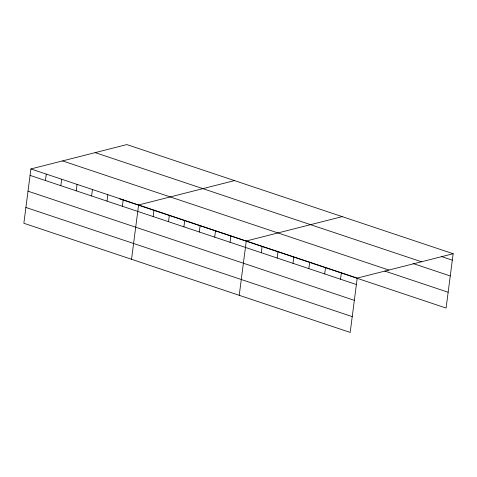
<?xml version="1.0" encoding="UTF-8"?>
<svg xmlns="http://www.w3.org/2000/svg" width="477" height="477" viewBox="0 0 477 477"><rect width="100%" height="100%" fill="white"/><g stroke="black" fill="none" stroke-linecap="round" stroke-linejoin="round"><path stroke-width="0.72" d="M453.15 253.734L126.822 144.585L30.904 168.947L23.85 223.266L350.178 332.415L357.231 278.097L453.15 253.734L446.096 308.053L119.769 198.903M45.452 180.533L46.287 174.093M60.835 185.678L61.67 179.239M76.219 190.824L77.059 184.384M91.602 195.969L92.443 189.53M106.985 201.115L107.826 194.676M122.374 206.261L123.209 199.821M131.539 259.285L138.592 204.967L234.511 180.604M153.141 216.552L153.976 210.113M168.524 221.698L169.359 215.258M183.907 226.843L184.742 220.404M199.291 231.989L200.125 225.549M214.674 237.135L215.515 230.695M230.057 242.28L230.898 235.841M239.227 295.305L246.281 240.986L342.2 216.624M261.295 252.727L262.129 246.287M277.143 258.027L277.978 251.588M292.991 263.334L293.832 256.888M308.846 268.634L309.68 262.189M324.694 273.935L325.529 267.49M340.542 279.236L341.383 272.796M441.285 256.489L452.315 260.174M95.173 152.622L421.495 261.772M413.046 263.525L450.264 275.974M62.559 160.91L388.886 270.054M384.748 271.049L448.147 292.252M30.904 168.947L357.231 278.097M30.069 175.387L356.397 284.536M28.018 191.188L354.339 300.337M25.901 207.465L352.229 316.615"/></g></svg>
